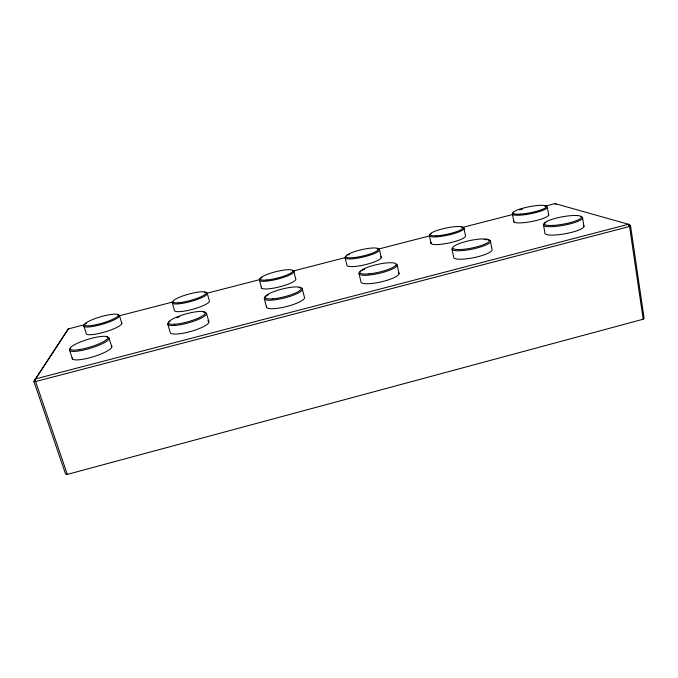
<?xml version="1.0" encoding="UTF-8"?>
<svg xmlns="http://www.w3.org/2000/svg" width="678" height="678" viewBox="0 0 678 678"><rect width="100%" height="100%" fill="white"/><g stroke="black" fill="none" stroke-linecap="round" stroke-linejoin="round"><path stroke-width="1.02" d="M84.725 324.669L68.325 328.906L33.9 381.451L65.605 474.117L67.308 474.397L643.176 319.219L644.1 318.27L630.54 225.723L628.362 224.265L555.096 203.603L544.849 206.248M68.334 328.889L33.9 381.451L35.578 381.536L629.557 226.477L630.54 225.723L628.362 224.274L35.324 378.951L35.578 381.536L67.308 474.397M118.54 315.982L172.856 301.99M206.671 293.294L259.962 279.565M292.752 271.141L345.017 257.674M377.807 249.241L429.047 236.046M462.862 227.35L513.077 214.418M628.523 225.147L630.54 225.723M555.096 203.603L556.316 204.417M629.557 226.477L628.362 224.274L629.557 226.477L643.176 319.219M69.732 350.628L72.495 359.052M83.767 325.66L86.208 333.271A18.586 3.602 -16.5 0 0 105.582 331.737A18.586 3.602 -16.5 0 0 121.362 322.635M109.209 338.551L111.828 346.899M119.514 315.88L121.862 323.465M167.729 324.084L170.203 332.466A20.069 4.441 -15.7 0 0 193.044 330.771A20.069 4.441 -15.7 0 0 207.832 320.796M172.297 302.863L174.509 310.473A18.086 3.619 -15.4 0 0 192.908 309.236A18.086 3.619 -15.4 0 0 209.383 300.879L207.256 293.294M206.502 313.346L208.849 321.694M259.538 280.404L261.53 288.006M264.412 299.032L266.607 307.405M293.727 271.039L295.625 278.616A17.772 3.602 -14.2 0 1 278.989 286.997A17.772 3.602 -14.2 0 1 261.53 287.04M302.227 288.54L304.312 296.888A19.67 4.424 -14.3 0 1 286.065 306.651A19.67 4.424 -14.3 0 1 266.573 306.227M345.077 257.454L346.856 265.022A17.636 3.551 -13.1 0 0 366.044 264.505A17.636 3.551 -13.1 0 0 380.638 256.682M358.984 273.395L360.908 281.717A19.526 4.348 -12.8 0 0 382.519 281.548A19.526 4.348 -12.8 0 0 398.257 272.48M379.536 249.877L381.239 257.487M397.181 265.073L399.02 273.463M429.394 235.758L430.962 243.317M452.073 249.284L453.752 257.598A19.603 4.229 -11.5 0 0 474.931 257.428A19.603 4.229 -11.5 0 0 491.982 249.301L490.397 240.919M463.947 228.139L465.447 235.749A17.67 3.475 -12 0 1 447.336 243.317A17.67 3.475 -12 0 1 431.284 242.334M512.5 214.367L513.873 221.918M543.459 224.554L544.883 232.834A19.882 4.068 -10.3 0 0 565.774 233.639A19.882 4.068 -10.3 0 0 583.487 225.511M547.4 207.527L548.705 215.172M582.597 218.096L583.944 226.511M580.376 216.477A19.933 3.907 -10.5 0 1 562.698 225.435A19.933 3.907 -10.5 0 1 545.917 222.494M487.609 239.775A19.654 4.06 -11.6 0 1 474.931 248.529A19.654 4.06 -11.6 0 1 452.311 248.156M484.126 239.571A19.654 4.06 -11.6 0 1 486.66 239.665M396.427 264.14A19.577 4.178 -12.9 0 1 376.468 273.937A19.577 4.178 -12.9 0 1 360.908 271.183M362.357 270.319A19.577 4.178 -12.9 0 1 364.739 269.166M299.057 287.574A19.721 4.246 -14.2 0 1 295.947 294.133A19.721 4.246 -14.2 0 1 270.327 300.218A19.721 4.246 -14.2 0 1 268.09 294.922M111.336 345.856A20.713 4.407 -17 0 1 93.479 356.679A20.713 4.407 -17 0 1 72.207 357.933M106.946 336.991A20.764 4.237 -16.9 0 1 90.708 348.153A20.764 4.237 -16.9 0 1 70.554 348.111M203.273 312.058A20.12 4.263 -15.6 0 1 200.391 318.507A20.12 4.263 -15.6 0 1 175.28 325.457A20.12 4.263 -15.6 0 1 170.051 321.245M176.839 317.796A20.12 4.263 -15.6 0 1 179.492 316.77M117.387 314.685A18.628 3.458 -16.4 0 1 112.556 320.601A18.628 3.458 -16.4 0 1 89.42 326.923A18.628 3.458 -16.4 0 1 86.725 323.059M292.404 270.471A17.814 3.458 -14.2 0 1 275.497 279.624A17.814 3.458 -14.2 0 1 262.081 277.412M204.341 292.311A18.128 3.475 -15.3 0 1 192.942 300.854A18.128 3.475 -15.3 0 1 172.746 301.812M377.222 248.648A17.679 3.415 -13.1 0 1 364.272 256.776A17.679 3.415 -13.1 0 1 345.822 256.394M347.661 255.157A17.679 3.415 -13.1 0 1 349.441 254.275M548.451 214.316A17.848 3.365 -11 0 1 531.857 221.477A17.848 3.365 -11 0 1 513.797 221.045M545.739 206.171A17.891 3.229 -11.1 0 1 530.518 213.756A17.891 3.229 -11.1 0 1 513.526 212.494M519.712 209.841A17.891 3.229 -11.1 0 1 522.653 208.968M461.642 227.215A17.713 3.331 -12 0 1 447.294 235.291A17.713 3.331 -12 0 1 431.183 233.673M552.824 225.427A18.942 3.695 -10.5 0 0 581.453 217.324A18.942 3.695 -10.5 0 0 554.231 218.672A18.942 3.695 -10.5 0 0 552.824 225.427M459.811 249.538A18.67 3.839 -11.6 0 0 489.219 241.224A18.67 3.839 -11.6 0 0 464.235 241.953A18.67 3.839 -11.6 0 0 459.811 249.538M369.129 273.836A18.603 3.949 -12.9 0 0 396.02 264.352A18.603 3.949 -12.9 0 0 368.459 266.971A18.603 3.949 -12.9 0 0 369.129 273.836M272.742 298.829A18.747 4.017 -14.2 0 0 301.269 288.896A18.747 4.017 -14.2 0 0 275.412 291.04A18.747 4.017 -14.2 0 0 272.742 298.829M78.945 349.662A19.73 4.009 -16.9 0 0 107.921 337.89A19.73 4.009 -16.9 0 0 80.19 342.068A19.73 4.009 -16.9 0 0 78.945 349.662M174.763 324.237A19.12 4.034 -15.6 0 0 204.976 313.846A19.12 4.034 -15.6 0 0 180.873 315.499A19.12 4.034 -15.6 0 0 174.763 324.237M92.471 325.398A17.696 3.271 -16.3 0 0 118.37 315.278A17.696 3.271 -16.3 0 0 93.259 319.279A17.696 3.271 -16.3 0 0 92.471 325.398M266.946 279.98A16.925 3.271 -14.2 0 0 292.82 271.268A16.925 3.271 -14.2 0 0 269.624 273.514A16.925 3.271 -14.2 0 0 266.946 279.98M178.645 302.727A17.221 3.288 -15.3 0 0 205.892 293.642A17.221 3.288 -15.3 0 0 184.136 295.498A17.221 3.288 -15.3 0 0 178.645 302.727M353.941 257.572A16.797 3.229 -13.1 0 0 378.485 249.216A16.797 3.229 -13.1 0 0 353.899 251.852A16.797 3.229 -13.1 0 0 353.941 257.572M520.255 214.104A17.001 3.051 -11.1 0 0 546.366 206.832A17.001 3.051 -11.1 0 0 522.56 208.29A17.001 3.051 -11.1 0 0 520.255 214.104M436.013 235.791A16.831 3.153 -12 0 0 462.76 228.359A16.831 3.153 -12 0 0 440.793 229.317A16.831 3.153 -12 0 0 436.013 235.791"/></g></svg>
